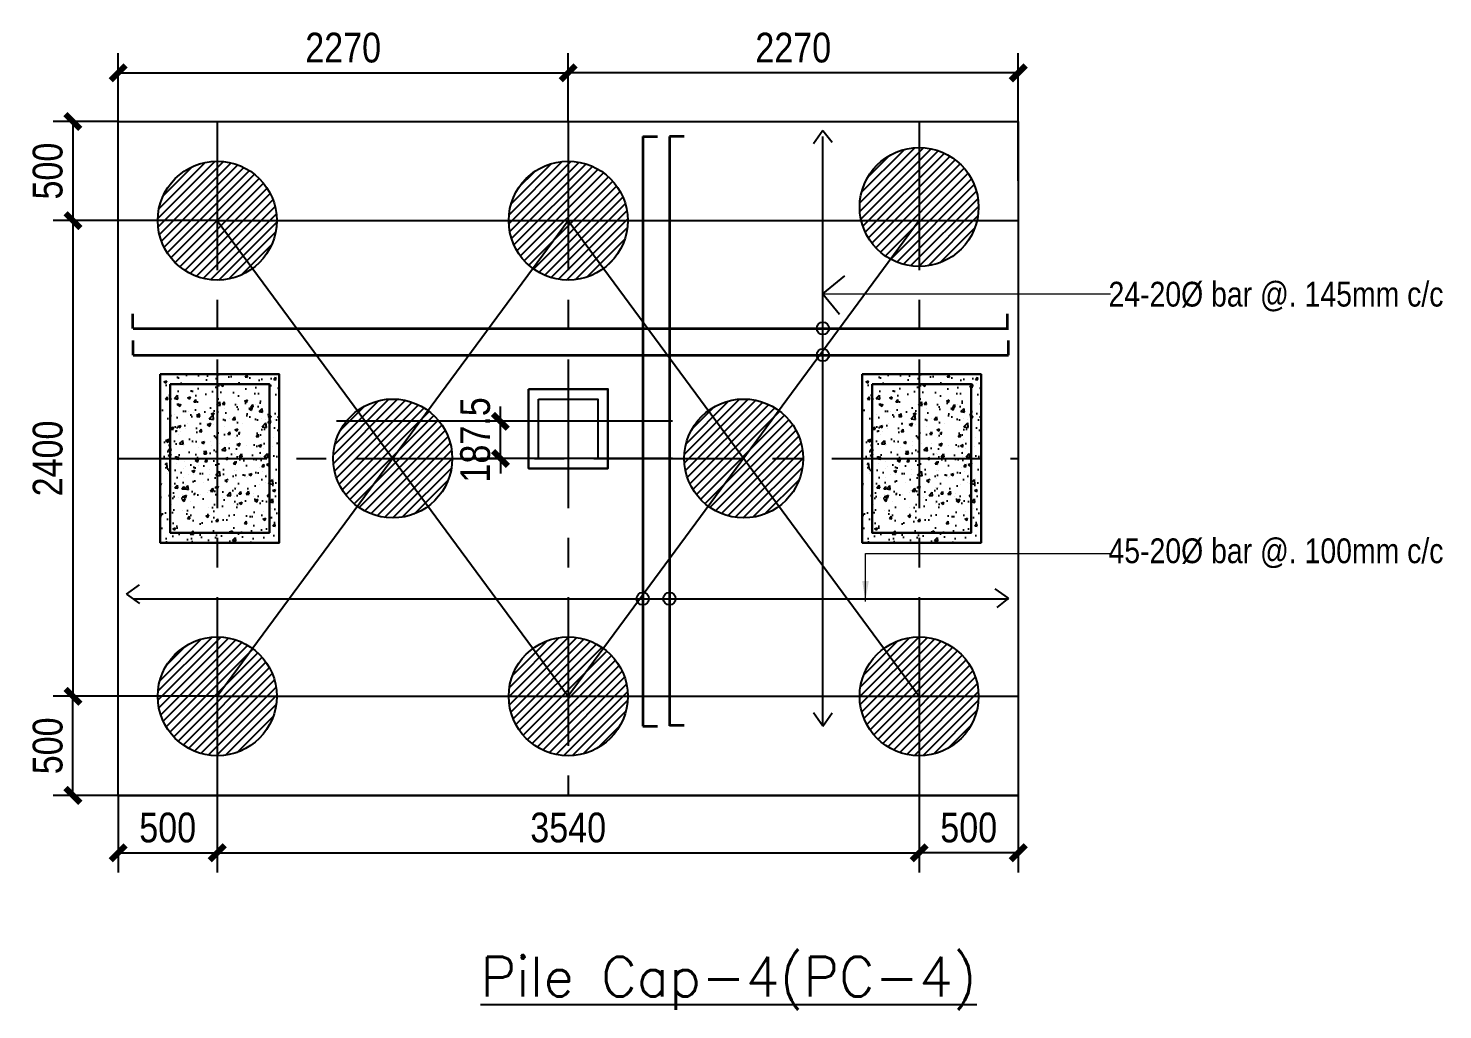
# Model space of a CAD drawing. Header units: millimetres. Extents: x 6239764 to 13047540, y 367704 to 979893.
# Drawn here: x 6241025 to 6248158, y 469798 to 474750 of the extents above; entities that cross this region are included whole.
import ezdxf

# ---------------------------------------------------------------- set-up
doc = ezdxf.new("R2010")
doc.units = ezdxf.units.MM
doc.header["$LTSCALE"] = 300
doc.linetypes.add('CENTER2', pattern=[28.575, 19.05, -3.175, 3.175, -3.175])
doc.linetypes.add('CENTERX2', pattern=[4, 2.5, -0.5, 0.5, -0.5])
for name, color, linetype in [('COLUMN', 9, 'Continuous'), ('DIM', 4, 'Continuous'), ('drain', 160, 'Continuous')]:
    doc.layers.add(name, color=color, linetype=linetype)
doc.layers.add('LINE-3', color=7, linetype='Continuous', lineweight=15)
doc.layers.add('ROD', color=10, linetype='Continuous', lineweight=35)
doc.styles.add('AFTXT', font='')
doc.styles.add('NARROW', font='ARIALN.TTF')
doc.styles.get("Standard").update_dxf_attribs({"font": 'txt8.shx', "width": 0.7, "bigfont": 'hztxt_ii.shx'})
doc.styles.get('AFTXT').set_extended_font_data('Romans.shx')
doc.dimstyles.new('IED-2', dxfattribs={"dimscale": 50, "dimtxt": 3, "dimasz": 0.5, "dimexe": 2, "dimexo": 0, "dimgap": 2.5, "dimtad": 1, "dimdec": 0, "dimzin": 0, "dimdsep": 46, "dimtxsty": 'AFTXT', "dimblk": '_DOT7', "dimcen": 0.09, "dimclre": 7, "dimclrt": 3, "dimadec": 0, "dimazin": 0, "dimtfac": 1, "dimtdec": 0, "dimtix": 1, "dimtmove": 0, "dimatfit": 3, "dimldrblk": '_DOT7', "dimfxl": 1, "dimtolj": 1, "dimtzin": 0, "dimarcsym": 0})
pattern_1 = [(45, (6091940.942, 781683.322), (-22.097087, 22.097087), [])]

# ---------------------------------------------------------------- blocks, each defined once
blk = doc.blocks.new('_ArchTick')
at = {"color": 0, "linetype": 'ByBlock', "const_width": 0.4}
blk.add_lwpolyline([(-0.5, -0.5), (0.5, 0.5)], dxfattribs=at)
blk = doc.blocks.new('*D699')
at = {"color": 7, "lineweight": -2, "transparency": 16777216}
for p, q in [((6241977.9, 471379), (6241977.9, 470489.5)), ((6245517.9, 471379), (6245517.9, 470489.5))]:
    blk.add_line(p, q, dxfattribs=at)
at = {"color": 0, "lineweight": -2, "transparency": 16777216}
blk.add_line((6241977.9, 470589.5), (6245517.9, 470589.5), dxfattribs=at)
at = {"layer": 'Defpoints', "color": 0, "transparency": 16777216}
for p in [(6241977.9, 471379), (6245517.9, 471379), (6245517.9, 470589.5)]:
    blk.add_point(p, dxfattribs=at)
at = {"color": 0, "lineweight": -2, "transparency": 16777216, "xscale": 75, "yscale": 75, "zscale": 75, "rotation": 180}
blk.add_blockref('_ArchTick', (6241977.9, 470589.5), dxfattribs=at)
at = {"color": 0, "lineweight": -2, "transparency": 16777216, "xscale": 75, "yscale": 75, "zscale": 75}
blk.add_blockref('_ArchTick', (6245517.9, 470589.5), dxfattribs=at)
at = {"color": 3, "transparency": 16777216, "insert": (6243747.9, 470716.1), "char_height": 150, "attachment_point": 5, "style": 'NARROW'}
blk.add_mtext('\\A1;3540', dxfattribs=at)
blk = doc.blocks.new('_DOT7')
at = {"color": 7, "linetype": 'Continuous'}
blk.add_line((-0.5, 0), (-1, 0), dxfattribs=at)
at = {"color": 7, "linetype": 'Continuous', "const_width": 0.5}
blk.add_lwpolyline([(-0.25, 0, 1), (0.25, 0, 1), (-0.25, 0, 1)], format="xyb", dxfattribs=at)
blk = doc.blocks.new('*D700')
at = {"color": 7, "lineweight": -2, "transparency": 16777216}
for p, q in [((6241477.9, 474279), (6241477.9, 474624.5)), ((6243747.9, 474279), (6243747.9, 474624.5))]:
    blk.add_line(p, q, dxfattribs=at)
at = {"color": 0, "lineweight": -2, "transparency": 16777216}
blk.add_line((6241477.9, 474524.5), (6243747.9, 474524.5), dxfattribs=at)
at = {"layer": 'Defpoints', "color": 0, "transparency": 16777216}
for p in [(6243747.9, 474524.5), (6241477.9, 474279), (6243747.9, 474279)]:
    blk.add_point(p, dxfattribs=at)
at = {"color": 0, "lineweight": -2, "transparency": 16777216, "xscale": 75, "yscale": 75, "zscale": 75, "rotation": 180}
blk.add_blockref('_ArchTick', (6241477.9, 474524.5), dxfattribs=at)
at = {"color": 0, "lineweight": -2, "transparency": 16777216, "xscale": 75, "yscale": 75, "zscale": 75}
blk.add_blockref('_ArchTick', (6243747.9, 474524.5), dxfattribs=at)
at = {"color": 3, "transparency": 16777216, "insert": (6242612.9, 474651.1), "char_height": 150, "attachment_point": 5, "style": 'NARROW'}
blk.add_mtext('\\A1;2270', dxfattribs=at)
blk = doc.blocks.new('*D701')
at = {"color": 7, "lineweight": -2, "transparency": 16777216}
for p, q in [((6243747.9, 474279), (6243747.9, 474624.5)), ((6246017.9, 473979), (6246017.9, 474624.5))]:
    blk.add_line(p, q, dxfattribs=at)
at = {"color": 0, "lineweight": -2, "transparency": 16777216}
blk.add_line((6246017.9, 474524.5), (6243747.9, 474524.5), dxfattribs=at)
at = {"layer": 'Defpoints', "color": 0, "transparency": 16777216}
for p in [(6243747.9, 474524.5), (6243747.9, 474279), (6246017.9, 473979)]:
    blk.add_point(p, dxfattribs=at)
at = {"color": 0, "lineweight": -2, "transparency": 16777216, "xscale": 75, "yscale": 75, "zscale": 75, "rotation": 180}
blk.add_blockref('_ArchTick', (6243747.9, 474524.5), dxfattribs=at)
at = {"color": 0, "lineweight": -2, "transparency": 16777216, "xscale": 75, "yscale": 75, "zscale": 75}
blk.add_blockref('_ArchTick', (6246017.9, 474524.5), dxfattribs=at)
at = {"color": 3, "transparency": 16777216, "insert": (6244882.9, 474651.1), "char_height": 150, "attachment_point": 5, "style": 'NARROW'}
blk.add_mtext('\\A1;2270', dxfattribs=at)
blk = doc.blocks.new('*D702')
at = {"color": 7, "lineweight": -2, "transparency": 16777216}
for p, q in [((6241977.9, 473779), (6241149.8, 473779)), ((6241977.9, 471379), (6241149.8, 471379))]:
    blk.add_line(p, q, dxfattribs=at)
at = {"color": 0, "lineweight": -2, "transparency": 16777216}
blk.add_line((6241249.8, 473779), (6241249.8, 471379), dxfattribs=at)
at = {"layer": 'Defpoints', "color": 0, "transparency": 16777216}
for p in [(6241977.9, 473779), (6241249.8, 471379), (6241977.9, 471379)]:
    blk.add_point(p, dxfattribs=at)
at = {"color": 0, "lineweight": -2, "transparency": 16777216, "xscale": 75, "yscale": 75, "zscale": 75}
for p, rotation in [((6241249.8, 473779), 90), ((6241249.8, 471379), 270)]:
    blk.add_blockref('_ArchTick', p, dxfattribs=dict(at, rotation=rotation))
at = {"color": 3, "transparency": 16777216, "insert": (6241123.2, 472579), "char_height": 150, "attachment_point": 5, "rotation": 90, "style": 'NARROW'}
blk.add_mtext('\\A1;2400', dxfattribs=at)
blk = doc.blocks.new('*D705')
at = {"color": 0, "lineweight": -2, "transparency": 16777216}
for p, q in [((6243405.9, 472766.5), (6243405.9, 472841.5)), ((6243405.9, 472579), (6243405.9, 472766.5)), ((6243405.9, 472579), (6243405.9, 472504))]:
    blk.add_line(p, q, dxfattribs=at)
at = {"color": 7, "lineweight": -2, "transparency": 16777216}
for p, q in [((6244248.7, 472766.5), (6243305.9, 472766.5)), ((6244273.7, 472579), (6243305.9, 472579))]:
    blk.add_line(p, q, dxfattribs=at)
at = {"layer": 'Defpoints', "color": 0, "transparency": 16777216}
for p in [(6243405.9, 472766.5), (6244248.7, 472766.5, 0), (6244273.7, 472579, 0)]:
    blk.add_point(p, dxfattribs=at)
at = {"color": 0, "lineweight": -2, "transparency": 16777216, "xscale": 75, "yscale": 75, "zscale": 75}
for p, rotation in [((6243405.9, 472766.5), 270), ((6243405.9, 472579), 90)]:
    blk.add_blockref('_ArchTick', p, dxfattribs=dict(at, rotation=rotation))
at = {"color": 3, "transparency": 16777216, "insert": (6243279.3, 472672.7), "char_height": 150, "attachment_point": 5, "rotation": 90, "style": 'NARROW'}
blk.add_mtext('\\A1;187.5', dxfattribs=at)
blk = doc.blocks.new('*D706')
at = {"color": 7, "lineweight": -2, "transparency": 16777216}
for p, q in [((6241477.9, 474279), (6241149.8, 474279)), ((6241477.9, 473779), (6241149.8, 473779))]:
    blk.add_line(p, q, dxfattribs=at)
at = {"color": 0, "lineweight": -2, "transparency": 16777216}
blk.add_line((6241249.8, 474279), (6241249.8, 473779), dxfattribs=at)
at = {"layer": 'Defpoints', "color": 0, "transparency": 16777216}
for p in [(6241477.9, 474279, 0), (6241249.8, 473779), (6241477.9, 473779, 0)]:
    blk.add_point(p, dxfattribs=at)
at = {"color": 0, "lineweight": -2, "transparency": 16777216, "xscale": 75, "yscale": 75, "zscale": 75}
for p, rotation in [((6241249.8, 474279), 90), ((6241249.8, 473779), 270)]:
    blk.add_blockref('_ArchTick', p, dxfattribs=dict(at, rotation=rotation))
at = {"color": 3, "transparency": 16777216, "insert": (6241123.2, 474029), "char_height": 150, "attachment_point": 5, "rotation": 90, "style": 'NARROW'}
blk.add_mtext('\\A1;500', dxfattribs=at)
blk = doc.blocks.new('*D707')
at = {"color": 7, "lineweight": -2, "transparency": 16777216}
for p, q in [((6241477.9, 471379), (6241149.8, 471379)), ((6241477.9, 470879), (6241149.8, 470879))]:
    blk.add_line(p, q, dxfattribs=at)
at = {"color": 0, "lineweight": -2, "transparency": 16777216}
blk.add_line((6241249.8, 470879), (6241249.8, 471379), dxfattribs=at)
at = {"layer": 'Defpoints', "color": 0, "transparency": 16777216}
for p in [(6241249.8, 471379), (6241477.9, 471379, 0), (6241477.9, 470879, 0)]:
    blk.add_point(p, dxfattribs=at)
at = {"color": 0, "lineweight": -2, "transparency": 16777216, "xscale": 75, "yscale": 75, "zscale": 75}
for p, rotation in [((6241249.8, 471379), 90), ((6241249.8, 470879), 270)]:
    blk.add_blockref('_ArchTick', p, dxfattribs=dict(at, rotation=rotation))
at = {"color": 3, "transparency": 16777216, "insert": (6241123.2, 471129), "char_height": 150, "attachment_point": 5, "rotation": 90, "style": 'NARROW'}
blk.add_mtext('\\A1;500', dxfattribs=at)
blk = doc.blocks.new('*D708')
at = {"color": 7, "lineweight": -2, "transparency": 16777216}
for p, q in [((6246017.9, 471179), (6246017.9, 470489.5)), ((6245517.9, 470879), (6245517.9, 470489.5))]:
    blk.add_line(p, q, dxfattribs=at)
at = {"color": 0, "lineweight": -2, "transparency": 16777216}
blk.add_line((6246017.9, 470589.5), (6245517.9, 470589.5), dxfattribs=at)
at = {"layer": 'Defpoints', "color": 0, "transparency": 16777216}
for p in [(6246017.9, 471179, 0), (6245517.9, 470879, 0), (6245517.9, 470589.5)]:
    blk.add_point(p, dxfattribs=at)
at = {"color": 0, "lineweight": -2, "transparency": 16777216, "xscale": 75, "yscale": 75, "zscale": 75, "rotation": 180}
blk.add_blockref('_ArchTick', (6245517.9, 470589.5), dxfattribs=at)
at = {"color": 0, "lineweight": -2, "transparency": 16777216, "xscale": 75, "yscale": 75, "zscale": 75}
blk.add_blockref('_ArchTick', (6246017.9, 470589.5), dxfattribs=at)
at = {"color": 3, "transparency": 16777216, "insert": (6245767.9, 470716.1), "char_height": 150, "attachment_point": 5, "style": 'NARROW'}
blk.add_mtext('\\A1;500', dxfattribs=at)
blk = doc.blocks.new('*D709')
at = {"color": 7, "lineweight": -2, "transparency": 16777216}
for p, q in [((6241477.9, 470879), (6241477.9, 470489.5)), ((6241977.9, 470879), (6241977.9, 470489.5))]:
    blk.add_line(p, q, dxfattribs=at)
at = {"color": 0, "lineweight": -2, "transparency": 16777216}
blk.add_line((6241477.9, 470589.5), (6241977.9, 470589.5), dxfattribs=at)
at = {"layer": 'Defpoints', "color": 0, "transparency": 16777216}
for p in [(6241477.9, 470879, 0), (6241977.9, 470879, 0), (6241977.9, 470589.5)]:
    blk.add_point(p, dxfattribs=at)
at = {"color": 0, "lineweight": -2, "transparency": 16777216, "xscale": 75, "yscale": 75, "zscale": 75, "rotation": 180}
blk.add_blockref('_ArchTick', (6241477.9, 470589.5), dxfattribs=at)
at = {"color": 0, "lineweight": -2, "transparency": 16777216, "xscale": 75, "yscale": 75, "zscale": 75}
blk.add_blockref('_ArchTick', (6241977.9, 470589.5), dxfattribs=at)
at = {"color": 3, "transparency": 16777216, "insert": (6241727.9, 470716.1), "char_height": 150, "attachment_point": 5, "style": 'NARROW'}
blk.add_mtext('\\A1;500', dxfattribs=at)

msp = doc.modelspace()

# ---------------------------------------------------------------- hatches: boundary and pattern name
at = {"lineweight": 25}
h = msp.add_hatch(dxfattribs=at)
h.set_pattern_fill('ANSI31', color=9, scale=250)
h.set_pattern_definition([(45, (6087407.63, 783146.664), (-22.097087, 22.097087), [])])
edge = h.paths.add_edge_path()
edge.add_arc((6245517.9, 473847.6), 300, 0, 360)
h = msp.add_hatch(dxfattribs=at)
h.set_pattern_fill('ANSI31', color=9, scale=250)
h.set_pattern_definition(pattern_1)
edge = h.paths.add_edge_path()
edge.add_arc((6241977.9, 473779), 300, 0, 360)
edge = h.paths.add_edge_path()
edge.add_arc((6241977.9, 471379), 300, 0, 360)
h = msp.add_hatch(dxfattribs=at)
h.set_pattern_fill('ANSI31', color=9, scale=250)
h.set_pattern_definition([(45, (6087407.63, 782778.066), (-22.097087, 22.097087), [])])
edge = h.paths.add_edge_path()
edge.add_arc((6243747.9, 473779), 300, 0, 360)
edge = h.paths.add_edge_path()
edge.add_arc((6243747.9, 471379), 300, 0, 360)
edge = h.paths.add_edge_path()
edge.add_arc((6245517.9, 471379), 300, 0, 360)
h = msp.add_hatch(dxfattribs=at)
h.set_pattern_fill('AR-CONC', color=9, scale=20)
h.set_pattern_definition([(50, (6084767.63, 782778.07), (143.452037, -12.550427), [15, -165]), (355, (6084767.63, 782778.07), (-27.750267, 150.438427), [12, -132]), (100.451444, (6084779.58, 782777.02), (115.70177, 137.888), [12.74804, -140.22842]), (46.1842, (6084767.63, 782818.07), (213.44827, -33.10386), [22.5, -247.5]), (96.635635, (6084785.42, 782815.3), (186.93239, 194.82372), [19.12207, -210.34275]), (351.184164, (6084767.63, 782818.07), (186.93239, 194.82372), [18, -198]), (21, (6084787.63, 782808.07), (119.38141, -80.52378), [15, -165]), (326, (6084787.63, 782808.07), (48.663066, 145.03001), [12, -132]), (71.451445, (6084797.58, 782801.36), (168.044475, 64.50623), [12.74804, -140.22842]), (37.5, (6084767.63, 782778.066), (2.431971, 66.578771), [0, -130.4, 0, -134, 0, -132.5]), (7.5, (6084767.63, 782778.066), (52.613907, 78.882342), [0, -76.4, 0, -127.4, 0, -50.5]), (327.5, (6084723.03, 782778.066), (106.764487, -4.510974), [0, -50, 0, -156, 0, -207]), (317.5, (6084703.03, 782778.07), (116.637234, 20.020996), [0, -65, 0, -103.6, 0, -147])])
h.paths.add_polyline_path([(6241690.6, 473004), (6242290.6, 473004), (6242290.6, 472154), (6241690.6, 472154)])
h = msp.add_hatch(dxfattribs=at)
h.set_pattern_fill('AR-CONC', color=9, scale=20)
h.set_pattern_definition([(50, (6088307.63, 782778.07), (143.452037, -12.550427), [15, -165]), (355, (6088307.63, 782778.07), (-27.750267, 150.438427), [12, -132]), (100.451444, (6088319.58, 782777.02), (115.70177, 137.888), [12.74804, -140.22842]), (46.1842, (6088307.63, 782818.07), (213.44827, -33.10386), [22.5, -247.5]), (96.635635, (6088325.42, 782815.3), (186.93239, 194.82372), [19.12207, -210.34275]), (351.184164, (6088307.63, 782818.07), (186.93239, 194.82372), [18, -198]), (21, (6088327.63, 782808.07), (119.38141, -80.52378), [15, -165]), (326, (6088327.63, 782808.07), (48.663066, 145.03001), [12, -132]), (71.451445, (6088337.58, 782801.36), (168.044475, 64.50623), [12.74804, -140.22842]), (37.5, (6088307.63, 782778.066), (2.431971, 66.578771), [0, -130.4, 0, -134, 0, -132.5]), (7.5, (6088307.63, 782778.066), (52.613907, 78.882342), [0, -76.4, 0, -127.4, 0, -50.5]), (327.5, (6088263.03, 782778.066), (106.764487, -4.510974), [0, -50, 0, -156, 0, -207]), (317.5, (6088243.03, 782778.07), (116.637234, 20.020996), [0, -65, 0, -103.6, 0, -147])])
h.paths.add_polyline_path([(6245230.6, 473004), (6245830.6, 473004), (6245830.6, 472154), (6245230.6, 472154)])
h = msp.add_hatch(dxfattribs=at)
h.set_pattern_fill('ANSI31', color=9, scale=250)
h.set_pattern_definition(pattern_1)
edge = h.paths.add_edge_path()
edge.add_arc((6242862.9, 472579), 300, 0, 360)
edge = h.paths.add_edge_path()
edge.add_arc((6244632.9, 472579), 300, 0, 360)

# ---------------------------------------------------------------- linework, layer by layer
at = {"color": 9, "linetype": 'CENTER2', "lineweight": 25}
for p, q in [((6241477.9, 474279, 0), (6246017.9, 474279, 0)), ((6241977.9, 473779, 0), (6246017.9, 473779, 0)), ((6244273.7, 472766.5, 0), (6242579.4, 472766.5, 0)), ((6241977.9, 471379, 0), (6246017.9, 471379, 0)), ((6241477.9, 470879, 0), (6246017.9, 470879, 0))]:
    msp.add_line(p, q, dxfattribs=at)
at = {"color": 9, "linetype": 'CENTERX2', "lineweight": 25}
for p, q in [((6241977.9, 474279, 0), (6241977.9, 470879, 0)), ((6243747.9, 474279, 0), (6243747.9, 470879, 0)), ((6245517.9, 474279, 0), (6245517.9, 470879, 0)), ((6241477.9, 472579, 0), (6246017.9, 472579, 0))]:
    msp.add_line(p, q, dxfattribs=at)
at = {"lineweight": 25}
for p, q in [((6241977.9, 473779, 0), (6243747.9, 471379, 0)), ((6241977.9, 471379, 0), (6243747.9, 473779, 0)), ((6243747.9, 473779, 0), (6245517.9, 471379, 0)), ((6245517.9, 473779, 0), (6243747.9, 471379, 0)), ((6245032.2, 473410.4, 0), (6245143.7, 473501, 0)), ((6245032.2, 473410.4, 0), (6245115.8, 473307.7, 0))]:
    msp.add_line(p, q, dxfattribs=at)
at = {"lineweight": 25, "elevation": 0}
msp.add_lwpolyline([(6241477.9, 474279), (6246017.9, 474279), (6246017.9, 470879), (6241477.9, 470879)], close=True, dxfattribs=at)
at = {"lineweight": 25}
msp.add_lwpolyline([(6243597.9, 472879), (6243897.9, 472879), (6243897.9, 472579), (6243597.9, 472579)], close=True, dxfattribs=at)
for centre in [(6245517.9, 473847.6, 0), (6241977.9, 473779, 0), (6243747.9, 473779, 0), (6242862.9, 472579, 0), (6244632.9, 472579, 0), (6241977.9, 471379, 0), (6243747.9, 471379, 0), (6245517.9, 471379, 0)]:
    msp.add_circle(centre, 300, dxfattribs=at)
at = {"layer": 'COLUMN', "lineweight": 30, "elevation": 0}
for points in [[(6241690.6, 473004), (6242290.6, 473004), (6242290.6, 472154), (6241690.6, 472154)], [(6245230.6, 473004), (6245830.6, 473004), (6245830.6, 472154), (6245230.6, 472154)], [(6241740.6, 472954), (6242240.6, 472954), (6242240.6, 472204), (6241740.6, 472204)], [(6245280.6, 472954), (6245780.6, 472954), (6245780.6, 472204), (6245280.6, 472204)]]:
    msp.add_lwpolyline(points, close=True, dxfattribs=at)
at = {"layer": 'COLUMN', "lineweight": 30}
msp.add_lwpolyline([(6243547.9, 472929), (6243947.9, 472929), (6243947.9, 472529), (6243547.9, 472529)], close=True, dxfattribs=at)
at = {"layer": 'DIM'}
for p, q in [((6245032.2, 474233.3, 0), (6244985, 474166.4, 0)), ((6245032.2, 474233.3, 0), (6245079.3, 474174.6, 0)), ((6245032.2, 471229, 0), (6245032.2, 474204, 0)), ((6241519.4, 471894.2, 0), (6241586.3, 471941.4, 0)), ((6245967.8, 471874.9, 0), (6245900.9, 471922.1, 0)), ((6241519.4, 471894.2, 0), (6241586.3, 471847.2, 0)), ((6241552.9, 471870.7, 0), (6245967.9, 471871.6, 0)), ((6245967.8, 471874.9, 0), (6245909.1, 471827.8, 0)), ((6245032.2, 471229, 0), (6244985, 471295.9, 0)), ((6245032.2, 471229, 0), (6245079.3, 471295.9, 0))]:
    msp.add_line(p, q, dxfattribs=at)
for centre in [(6245032.2, 473235.6, 0), (6245032.2, 473100.9, 0), (6244123.7, 471871.6, 0), (6244258.4, 471871.6, 0)]:
    msp.add_circle(centre, 31.2, dxfattribs=at)
at = {"layer": 'drain', "color": 9, "lineweight": 25}
for p, q in [((6245773.3, 472941.1, 0), (6245785.3, 472955.4, 0)), ((6245773.3, 472941.1, 0), (6245788.2, 472939.8, 0)), ((6245788.2, 472939.8, 0), (6245785.3, 472955.4, 0)), ((6245805.1, 472957, 0), (6245805.1, 472957, 0)), ((6241778.1, 472850.7, 0), (6241786.5, 472854, 0)), ((6241778.1, 472850.7, 0), (6241790.5, 472842.3, 0)), ((6241790.5, 472842.3, 0), (6241794.4, 472854, 0)), ((6241949.4, 472832.4, 0), (6241949.4, 472832.4, 0)), ((6241979.9, 472838.5, 0), (6241979.9, 472838.5, 0)), ((6242015.7, 472832.8, 0), (6242015.7, 472832.8, 0)), ((6242077.8, 472850, 0), (6242077.8, 472850, 0)), ((6242078.3, 472841.1, 0), (6242078.3, 472841.1, 0)), ((6242137.3, 472830.7, 0), (6242154.9, 472837.4, 0)), ((6242137.3, 472830.7, 0), (6242149.8, 472822.3, 0)), ((6242149.8, 472822.3, 0), (6242154.8, 472837.4, 0)), ((6242173, 472853.5, 0), (6242173, 472853.5, 0)), ((6245318.1, 472850.7, 0), (6245326.5, 472854, 0)), ((6245318.1, 472850.7, 0), (6245330.5, 472842.3, 0)), ((6245330.5, 472842.3, 0), (6245334.4, 472854, 0)), ((6245489.4, 472832.4, 0), (6245489.4, 472832.4, 0)), ((6245519.9, 472838.5, 0), (6245519.9, 472838.5, 0)), ((6245555.7, 472832.8, 0), (6245555.7, 472832.8, 0)), ((6245617.8, 472850, 0), (6245617.8, 472850, 0)), ((6245618.3, 472841.1, 0), (6245618.3, 472841.1, 0)), ((6245677.3, 472830.7, 0), (6245694.9, 472837.4, 0)), ((6245677.3, 472830.7, 0), (6245689.8, 472822.3, 0)), ((6245689.8, 472822.3, 0), (6245694.8, 472837.4, 0)), ((6245713, 472853.5, 0), (6245713, 472853.5, 0)), ((6241763.1, 472799.6, 0), (6241763.1, 472799.6, 0)), ((6241772.7, 472790.7, 0), (6241772.7, 472790.7, 0)), ((6241819.6, 472813.7, 0), (6241819.6, 472813.7, 0)), ((6241825.4, 472757.1, 0), (6241825.4, 472757.1, 0)), ((6241834.1, 472813.5, 0), (6241834.1, 472813.5, 0)), ((6241857.8, 472812, 0), (6241857.8, 472812, 0)), ((6241874.6, 472791.2, 0), (6241886.7, 472805.5, 0)), ((6241874.6, 472791.2, 0), (6241889.6, 472789.9, 0)), ((6241889.6, 472789.9, 0), (6241886.7, 472805.5, 0)), ((6241927.3, 472750.1, 0), (6241944.8, 472756.8, 0)), ((6241936.9, 472779.5, 0), (6241959.1, 472776, 0)), ((6241937, 472779.6, 0), (6241956.5, 472799.9, 0)), ((6241939.7, 472741.7, 0), (6241944.8, 472756.8, 0)), ((6241959.1, 472776, 0), (6241956.4, 472799.8, 0)), ((6242039.6, 472779.4, 0), (6242039.6, 472779.4, 0)), ((6242053.9, 472775.5, 0), (6242066, 472789.9, 0)), ((6242053.9, 472775.5, 0), (6242068.9, 472774.2, 0)), ((6242068.9, 472774.2, 0), (6242066, 472789.9, 0)), ((6242074.8, 472766.8, 0), (6242074.8, 472766.8, 0)), ((6242107.2, 472754.9, 0), (6242107.2, 472754.9, 0)), ((6242173.1, 472773.8, 0), (6242173.1, 472773.8, 0)), ((6242201, 472782.8, 0), (6242201, 472782.8, 0)), ((6242203.8, 472738.2, 0), (6242223.3, 472758.5, 0)), ((6242221.2, 472776.1, 0), (6242221.2, 472776.1, 0)), ((6242225.9, 472734.6, 0), (6242223.2, 472758.4, 0)), ((6242233.3, 472759.8, 0), (6242245.3, 472774.2, 0)), ((6242233.3, 472759.8, 0), (6242248.2, 472758.5, 0)), ((6242248.2, 472758.5, 0), (6242245.3, 472774.2, 0)), ((6242265.1, 472775.7, 0), (6242265.1, 472775.7, 0)), ((6245303.1, 472799.6, 0), (6245303.1, 472799.6, 0)), ((6245312.7, 472790.7, 0), (6245312.7, 472790.7, 0)), ((6245359.6, 472813.7, 0), (6245359.6, 472813.7, 0)), ((6245365.4, 472757.1, 0), (6245365.4, 472757.1, 0)), ((6245374.1, 472813.5, 0), (6245374.1, 472813.5, 0)), ((6245397.8, 472812, 0), (6245397.8, 472812, 0)), ((6245414.6, 472791.2, 0), (6245426.7, 472805.5, 0)), ((6245414.6, 472791.2, 0), (6245429.6, 472789.9, 0)), ((6245429.6, 472789.9, 0), (6245426.7, 472805.5, 0)), ((6245467.3, 472750.1, 0), (6245484.8, 472756.8, 0)), ((6245476.9, 472779.5, 0), (6245499.1, 472776, 0)), ((6245477, 472779.6, 0), (6245496.5, 472799.9, 0)), ((6245479.7, 472741.7, 0), (6245484.8, 472756.8, 0)), ((6245499.1, 472776, 0), (6245496.4, 472799.8, 0)), ((6245579.6, 472779.4, 0), (6245579.6, 472779.4, 0)), ((6245593.9, 472775.5, 0), (6245606, 472789.9, 0)), ((6245593.9, 472775.5, 0), (6245608.9, 472774.2, 0)), ((6245608.9, 472774.2, 0), (6245606, 472789.9, 0)), ((6245614.8, 472766.8, 0), (6245614.8, 472766.8, 0)), ((6245647.2, 472754.9, 0), (6245647.2, 472754.9, 0)), ((6245713.1, 472773.8, 0), (6245713.1, 472773.8, 0)), ((6245741, 472782.8, 0), (6245741, 472782.8, 0)), ((6245743.8, 472738.2, 0), (6245763.3, 472758.5, 0)), ((6245761.2, 472776.1, 0), (6245761.2, 472776.1, 0)), ((6245765.9, 472734.6, 0), (6245763.2, 472758.4, 0)), ((6241783.8, 472701, 0), (6241783.8, 472701, 0)), ((6241792.1, 472713.4, 0), (6241792.1, 472713.4, 0)), ((6241816.6, 472730.5, 0), (6241816.6, 472730.5, 0)), ((6241927.3, 472750.1, 0), (6241939.7, 472741.7, 0)), ((6241946.4, 472749.2, 0), (6241946.4, 472749.2, 0)), ((6241958.9, 472751.5, 0), (6241958.9, 472751.5, 0)), ((6242012.5, 472742.5, 0), (6242012.5, 472742.5, 0)), ((6242071.7, 472683.6, 0), (6242071.7, 472683.6, 0)), ((6242198, 472699.6, 0), (6242198, 472699.6, 0)), ((6242203.7, 472738.1, 0), (6242225.9, 472734.6, 0)), ((6242225.8, 472740.2, 0), (6242225.8, 472740.2, 0)), ((6242261.9, 472685.4, 0), (6242261.9, 472685.4, 0)), ((6245323.8, 472701, 0), (6245323.8, 472701, 0)), ((6245332.1, 472713.4, 0), (6245332.1, 472713.4, 0)), ((6245356.6, 472730.5, 0), (6245356.6, 472730.5, 0)), ((6245467.3, 472750.1, 0), (6245479.7, 472741.7, 0)), ((6245486.4, 472749.2, 0), (6245486.4, 472749.2, 0)), ((6245498.9, 472751.5, 0), (6245498.9, 472751.5, 0)), ((6245552.5, 472742.5, 0), (6245552.5, 472742.5, 0)), ((6245611.7, 472683.6, 0), (6245611.7, 472683.6, 0)), ((6245738, 472699.6, 0), (6245738, 472699.6, 0)), ((6245743.7, 472738.1, 0), (6245765.9, 472734.6, 0)), ((6245765.8, 472740.2, 0), (6245765.8, 472740.2, 0)), ((6245801.9, 472685.4, 0), (6245801.9, 472685.4, 0)), ((6241717.2, 472669.4, 0), (6241734.7, 472676.2, 0)), ((6241717.2, 472669.4, 0), (6241729.7, 472661.1, 0)), ((6241723, 472663.6, 0), (6241723, 472663.6, 0)), ((6241726.3, 472614.8, 0), (6241726.3, 472614.8, 0)), ((6241729.7, 472661.1, 0), (6241734.7, 472676.2, 0)), ((6241730, 472618.8, 0), (6241742.1, 472633.2, 0)), ((6241730, 472618.8, 0), (6241744.9, 472617.5, 0)), ((6241744.9, 472617.5, 0), (6241742.1, 472633.2, 0)), ((6241813.5, 472647.2, 0), (6241813.5, 472647.2, 0)), ((6241856.5, 472658, 0), (6241856.5, 472658, 0)), ((6241884.2, 472635.6, 0), (6241884.2, 472635.6, 0)), ((6241909.3, 472603.1, 0), (6241921.4, 472617.5, 0)), ((6241924.3, 472601.8, 0), (6241921.4, 472617.5, 0)), ((6241943.4, 472666, 0), (6241943.4, 472666, 0)), ((6241946.8, 472643.9, 0), (6241946.8, 472643.9, 0)), ((6241989.9, 472652.4, 0), (6241989.9, 472652.4, 0)), ((6242041.4, 472656.3, 0), (6242041.4, 472656.3, 0)), ((6242076.5, 472649.4, 0), (6242094, 472656.1, 0)), ((6242076.5, 472649.4, 0), (6242089, 472641, 0)), ((6242089, 472641, 0), (6242094, 472656.1, 0)), ((6242123.4, 472646.7, 0), (6242123.4, 472646.7, 0)), ((6242195, 472616.4, 0), (6242195, 472616.4, 0)), ((6242199.3, 472677.1, 0), (6242199.3, 472677.1, 0)), ((6242210.9, 472626.9, 0), (6242210.9, 472626.9, 0)), ((6242256.8, 472641.1, 0), (6242256.8, 472641.1, 0)), ((6245257.2, 472669.4, 0), (6245274.7, 472676.2, 0)), ((6245257.2, 472669.4, 0), (6245269.7, 472661.1, 0)), ((6245263, 472663.6, 0), (6245263, 472663.6, 0)), ((6245266.3, 472614.8, 0), (6245266.3, 472614.8, 0)), ((6245269.7, 472661.1, 0), (6245274.7, 472676.2, 0)), ((6245270, 472618.8, 0), (6245282.1, 472633.2, 0)), ((6245270, 472618.8, 0), (6245284.9, 472617.5, 0)), ((6245284.9, 472617.5, 0), (6245282.1, 472633.2, 0)), ((6245353.5, 472647.2, 0), (6245353.5, 472647.2, 0)), ((6245396.5, 472658, 0), (6245396.5, 472658, 0)), ((6245424.2, 472635.6, 0), (6245424.2, 472635.6, 0)), ((6245449.3, 472603.1, 0), (6245461.4, 472617.5, 0)), ((6245464.3, 472601.8, 0), (6245461.4, 472617.5, 0)), ((6245483.4, 472666, 0), (6245483.4, 472666, 0)), ((6245486.8, 472643.9, 0), (6245486.8, 472643.9, 0)), ((6245529.9, 472652.4, 0), (6245529.9, 472652.4, 0)), ((6245581.4, 472656.3, 0), (6245581.4, 472656.3, 0)), ((6245616.5, 472649.4, 0), (6245634, 472656.1, 0)), ((6245616.5, 472649.4, 0), (6245629, 472641, 0)), ((6245629, 472641, 0), (6245634, 472656.1, 0)), ((6245663.4, 472646.7, 0), (6245663.4, 472646.7, 0)), ((6245735, 472616.4, 0), (6245735, 472616.4, 0)), ((6245739.3, 472677.1, 0), (6245739.3, 472677.1, 0)), ((6245750.9, 472626.9, 0), (6245750.9, 472626.9, 0)), ((6245796.8, 472641.1, 0), (6245796.8, 472641.1, 0)), ((6241715.6, 472548.8, 0), (6241722.8, 472556.4, 0)), ((6241725.5, 472532.5, 0), (6241722.7, 472556.2, 0)), ((6241773.5, 472551.8, 0), (6241773.5, 472551.8, 0)), ((6241810.5, 472564, 0), (6241810.5, 472564, 0)), ((6241866.5, 472568.8, 0), (6241884, 472575.5, 0)), ((6241866.5, 472568.8, 0), (6241878.9, 472560.4, 0)), ((6241878.9, 472560.4, 0), (6241884, 472575.5, 0)), ((6241881, 472545.3, 0), (6241881, 472545.3, 0)), ((6241909.3, 472603.1, 0), (6241924.3, 472601.8, 0)), ((6241919.3, 472576.8, 0), (6241919.3, 472576.8, 0)), ((6241940.3, 472582.8, 0), (6241940.3, 472582.8, 0)), ((6241975.7, 472557.7, 0), (6241975.7, 472557.7, 0)), ((6242065.1, 472601.9, 0), (6242065.1, 472601.9, 0)), ((6242068.7, 472600.4, 0), (6242068.7, 472600.4, 0)), ((6242088.6, 472587.4, 0), (6242100.7, 472601.8, 0)), ((6242088.6, 472587.4, 0), (6242103.6, 472586.1, 0)), ((6242103.6, 472586.1, 0), (6242100.7, 472601.8, 0)), ((6242125, 472547, 0), (6242125, 472547, 0)), ((6242133.6, 472578.5, 0), (6242133.6, 472578.5, 0)), ((6242196.1, 472586.8, 0), (6242196.1, 472586.8, 0)), ((6242225.7, 472548.8, 0), (6242243.2, 472555.5, 0)), ((6242225.7, 472548.8, 0), (6242238.2, 472540.4, 0)), ((6242238.2, 472540.4, 0), (6242243.2, 472555.5, 0)), ((6245255.6, 472548.8, 0), (6245262.8, 472556.4, 0)), ((6245265.5, 472532.5, 0), (6245262.7, 472556.2, 0)), ((6245313.5, 472551.8, 0), (6245313.5, 472551.8, 0)), ((6245350.5, 472564, 0), (6245350.5, 472564, 0)), ((6245406.5, 472568.8, 0), (6245424, 472575.5, 0)), ((6245406.5, 472568.8, 0), (6245418.9, 472560.4, 0)), ((6245418.9, 472560.4, 0), (6245424, 472575.5, 0)), ((6245421, 472545.3, 0), (6245421, 472545.3, 0)), ((6245449.3, 472603.1, 0), (6245464.3, 472601.8, 0)), ((6245459.3, 472576.8, 0), (6245459.3, 472576.8, 0)), ((6245480.3, 472582.8, 0), (6245480.3, 472582.8, 0)), ((6245515.7, 472557.7, 0), (6245515.7, 472557.7, 0)), ((6245605.1, 472601.9, 0), (6245605.1, 472601.9, 0)), ((6245608.7, 472600.4, 0), (6245608.7, 472600.4, 0)), ((6245628.6, 472587.4, 0), (6245640.7, 472601.8, 0)), ((6245628.6, 472587.4, 0), (6245643.6, 472586.1, 0)), ((6245643.6, 472586.1, 0), (6245640.7, 472601.8, 0)), ((6245665, 472547, 0), (6245665, 472547, 0)), ((6245673.6, 472578.5, 0), (6245673.6, 472578.5, 0)), ((6245736.1, 472586.8, 0), (6245736.1, 472586.8, 0)), ((6245765.7, 472548.8, 0), (6245783.2, 472555.5, 0)), ((6245765.7, 472548.8, 0), (6245778.2, 472540.4, 0)), ((6245778.2, 472540.4, 0), (6245783.2, 472555.5, 0)), ((6241715.6, 472534, 0), (6241725.5, 472532.5, 0)), ((6241727, 472502.3, 0), (6241727, 472502.3, 0)), ((6241807.4, 472480.8, 0), (6241807.4, 472480.8, 0)), ((6241807.8, 472530.2, 0), (6241807.8, 472530.2, 0)), ((6241818.4, 472537, 0), (6241818.4, 472537, 0)), ((6241833.4, 472496.9, 0), (6241833.4, 472496.9, 0)), ((6241860.5, 472496.7, 0), (6241860.5, 472496.7, 0)), ((6241937.3, 472499.5, 0), (6241937.3, 472499.5, 0)), ((6241941.2, 472524.6, 0), (6241941.2, 472524.6, 0)), ((6241970, 472494.5, 0), (6241977.9, 472493.3, 0)), ((6241970.2, 472494.7, 0), (6241977.9, 472502.7, 0)), ((6241977.9, 472502.7, 0), (6241989.7, 472515, 0)), ((6241977.9, 472493.3, 0), (6241992.3, 472491.1, 0)), ((6241979.2, 472522, 0), (6241979.2, 472522, 0)), ((6241992.3, 472491.1, 0), (6241989.5, 472514.8, 0)), ((6241993.9, 472491, 0), (6241993.9, 472491, 0)), ((6242015.7, 472468.1, 0), (6242033.2, 472474.9, 0)), ((6242015.7, 472468.1, 0), (6242028.1, 472459.7, 0)), ((6242065.6, 472517.1, 0), (6242065.6, 472517.1, 0)), ((6242067.8, 472479.9, 0), (6242067.8, 472479.9, 0)), ((6242074.7, 472519, 0), (6242074.7, 472519, 0)), ((6242127.4, 472485.4, 0), (6242127.4, 472485.4, 0)), ((6242130.4, 472488.2, 0), (6242130.4, 472488.2, 0)), ((6242191.9, 472533.1, 0), (6242191.9, 472533.1, 0)), ((6242208.1, 472513.3, 0), (6242208.1, 472513.3, 0)), ((6242225.1, 472500.6, 0), (6242225.1, 472500.6, 0)), ((6242237, 472453.3, 0), (6242256.5, 472473.6, 0)), ((6242259.1, 472449.7, 0), (6242256.3, 472473.5, 0)), ((6242260.8, 472479.7, 0), (6242260.8, 472479.7, 0)), ((6245255.6, 472534, 0), (6245265.5, 472532.5, 0)), ((6245267, 472502.3, 0), (6245267, 472502.3, 0)), ((6245347.4, 472480.8, 0), (6245347.4, 472480.8, 0)), ((6245347.8, 472530.2, 0), (6245347.8, 472530.2, 0)), ((6245358.4, 472537, 0), (6245358.4, 472537, 0)), ((6245373.4, 472496.9, 0), (6245373.4, 472496.9, 0)), ((6245400.5, 472496.7, 0), (6245400.5, 472496.7, 0)), ((6245477.3, 472499.5, 0), (6245477.3, 472499.5, 0)), ((6245481.2, 472524.6, 0), (6245481.2, 472524.6, 0)), ((6245510, 472494.5, 0), (6245517.9, 472493.3, 0)), ((6245510.2, 472494.7, 0), (6245517.9, 472502.7, 0)), ((6245517.9, 472502.7, 0), (6245529.7, 472515, 0)), ((6245517.9, 472493.3, 0), (6245532.3, 472491.1, 0)), ((6245519.2, 472522, 0), (6245519.2, 472522, 0)), ((6245532.3, 472491.1, 0), (6245529.5, 472514.8, 0)), ((6245533.9, 472491, 0), (6245533.9, 472491, 0)), ((6245555.7, 472468.1, 0), (6245573.2, 472474.9, 0)), ((6245555.7, 472468.1, 0), (6245568.1, 472459.7, 0)), ((6245605.6, 472517.1, 0), (6245605.6, 472517.1, 0)), ((6245607.8, 472479.9, 0), (6245607.8, 472479.9, 0)), ((6245614.7, 472519, 0), (6245614.7, 472519, 0)), ((6245667.4, 472485.4, 0), (6245667.4, 472485.4, 0)), ((6245670.4, 472488.2, 0), (6245670.4, 472488.2, 0)), ((6245731.9, 472533.1, 0), (6245731.9, 472533.1, 0)), ((6245748.1, 472513.3, 0), (6245748.1, 472513.3, 0)), ((6245765.1, 472500.6, 0), (6245765.1, 472500.6, 0)), ((6245777, 472453.3, 0), (6245796.5, 472473.6, 0)), ((6245799.1, 472449.7, 0), (6245796.3, 472473.5, 0)), ((6245800.8, 472479.7, 0), (6245800.8, 472479.7, 0)), ((6241752.6, 472438.4, 0), (6241752.6, 472438.4, 0)), ((6241758, 472403.2, 0), (6241758, 472403.2, 0)), ((6241764.7, 472430.8, 0), (6241776.7, 472445.1, 0)), ((6241764.7, 472430.8, 0), (6241779.6, 472429.5, 0)), ((6241779.6, 472429.5, 0), (6241776.7, 472445.1, 0)), ((6241804.4, 472397.6, 0), (6241804.4, 472397.6, 0)), ((6241815.2, 472446.7, 0), (6241815.2, 472446.7, 0)), ((6241891.5, 472397.5, 0), (6241891.5, 472397.5, 0)), ((6241909.9, 472459.1, 0), (6241909.9, 472459.1, 0)), ((6241928.9, 472409.4, 0), (6241928.9, 472409.4, 0)), ((6241934.2, 472416.3, 0), (6241934.2, 472416.3, 0)), ((6241944, 472415.1, 0), (6241956.1, 472429.5, 0)), ((6241944, 472415.1, 0), (6241958.9, 472413.8, 0)), ((6241958.9, 472413.8, 0), (6241956.1, 472429.4, 0)), ((6242062.6, 472433.9, 0), (6242062.6, 472433.9, 0)), ((6242074.7, 472434.5, 0), (6242074.7, 472434.5, 0)), ((6242123.3, 472399.4, 0), (6242135.4, 472413.8, 0)), ((6242123.3, 472399.4, 0), (6242138.3, 472398.1, 0)), ((6242138.3, 472398.1, 0), (6242135.4, 472413.8, 0)), ((6242159.3, 472402, 0), (6242159.3, 472402, 0)), ((6242188.9, 472449.9, 0), (6242188.9, 472449.9, 0)), ((6242220.5, 472459.5, 0), (6242220.5, 472459.5, 0)), ((6242236.8, 472453.2, 0), (6242259.1, 472449.7, 0)), ((6245292.6, 472438.4, 0), (6245292.6, 472438.4, 0)), ((6245298, 472403.2, 0), (6245298, 472403.2, 0)), ((6245304.7, 472430.8, 0), (6245316.7, 472445.1, 0)), ((6245304.7, 472430.8, 0), (6245319.6, 472429.5, 0)), ((6245319.6, 472429.5, 0), (6245316.7, 472445.1, 0)), ((6245344.4, 472397.6, 0), (6245344.4, 472397.6, 0)), ((6245355.2, 472446.7, 0), (6245355.2, 472446.7, 0)), ((6245431.5, 472397.5, 0), (6245431.5, 472397.5, 0)), ((6245449.9, 472459.1, 0), (6245449.9, 472459.1, 0)), ((6245468.9, 472409.4, 0), (6245468.9, 472409.4, 0)), ((6245474.2, 472416.3, 0), (6245474.2, 472416.3, 0)), ((6245484, 472415.1, 0), (6245496.1, 472429.5, 0)), ((6245484, 472415.1, 0), (6245498.9, 472413.8, 0)), ((6245498.9, 472413.8, 0), (6245496.1, 472429.4, 0)), ((6245602.6, 472433.9, 0), (6245602.6, 472433.9, 0)), ((6245614.7, 472434.5, 0), (6245614.7, 472434.5, 0)), ((6245663.3, 472399.4, 0), (6245675.4, 472413.8, 0)), ((6245663.3, 472399.4, 0), (6245678.3, 472398.1, 0)), ((6245678.3, 472398.1, 0), (6245675.4, 472413.8, 0)), ((6245699.3, 472402, 0), (6245699.3, 472402, 0)), ((6245728.9, 472449.9, 0), (6245728.9, 472449.9, 0)), ((6245760.5, 472459.5, 0), (6245760.5, 472459.5, 0)), ((6245776.8, 472453.2, 0), (6245799.1, 472449.7, 0)), ((6241749.5, 472348.1, 0), (6241749.5, 472348.1, 0)), ((6241783.1, 472384.4, 0), (6241783.1, 472384.4, 0)), ((6241805.6, 472387.5, 0), (6241823.1, 472394.2, 0)), ((6241805.6, 472387.5, 0), (6241818.1, 472379.1, 0)), ((6241818.1, 472379.1, 0), (6241823.1, 472394.2, 0)), ((6241844.1, 472360.5, 0), (6241844.1, 472360.5, 0)), ((6241931.2, 472333.1, 0), (6241931.2, 472333.1, 0)), ((6242002, 472381.3, 0), (6242002, 472381.3, 0)), ((6242024.9, 472391.9, 0), (6242024.9, 472391.9, 0)), ((6242059.6, 472350.7, 0), (6242059.6, 472350.7, 0)), ((6242064.6, 472389.5, 0), (6242064.6, 472389.5, 0)), ((6242158.4, 472386.3, 0), (6242158.4, 472386.3, 0)), ((6242164.9, 472367.5, 0), (6242182.4, 472374.2, 0)), ((6242164.9, 472367.5, 0), (6242177.4, 472359.1, 0)), ((6242177.3, 472359.1, 0), (6242182.4, 472374.2, 0)), ((6242185.8, 472366.7, 0), (6242185.8, 472366.7, 0)), ((6242251.4, 472324.2, 0), (6242251.4, 472324.2, 0)), ((6245289.5, 472348.1, 0), (6245289.5, 472348.1, 0)), ((6245323.1, 472384.4, 0), (6245323.1, 472384.4, 0)), ((6245345.6, 472387.5, 0), (6245363.1, 472394.2, 0)), ((6245345.6, 472387.5, 0), (6245358.1, 472379.1, 0)), ((6245358.1, 472379.1, 0), (6245363.1, 472394.2, 0)), ((6245384.1, 472360.5, 0), (6245384.1, 472360.5, 0)), ((6245471.2, 472333.1, 0), (6245471.2, 472333.1, 0)), ((6245542, 472381.3, 0), (6245542, 472381.3, 0)), ((6245564.9, 472391.9, 0), (6245564.9, 472391.9, 0)), ((6245599.6, 472350.7, 0), (6245599.6, 472350.7, 0)), ((6245604.6, 472389.5, 0), (6245604.6, 472389.5, 0)), ((6245698.4, 472386.3, 0), (6245698.4, 472386.3, 0)), ((6245704.9, 472367.5, 0), (6245722.4, 472374.2, 0)), ((6245704.9, 472367.5, 0), (6245717.4, 472359.1, 0)), ((6245717.3, 472359.1, 0), (6245722.4, 472374.2, 0)), ((6245725.8, 472366.7, 0), (6245725.8, 472366.7, 0)), ((6245791.4, 472324.2, 0), (6245791.4, 472324.2, 0)), ((6241801.4, 472314.3, 0), (6241801.4, 472314.3, 0)), ((6242210.1, 472310.3, 0), (6242210.1, 472310.3, 0)), ((6245341.4, 472314.3, 0), (6245341.4, 472314.3, 0)), ((6245750.1, 472310.3, 0), (6245750.1, 472310.3, 0))]:
    msp.add_line(p, q, dxfattribs=at)
at = {"layer": 'LINE-3'}
for p, q in [((6245032.2, 473410.4, 0), (6246483.4, 473410.4, 0)), ((6245247.1, 471857.8, 0), (6245247.1, 472099.3, 0)), ((6245247.1, 472099.3, 0), (6246486.2, 472099.3, 0))]:
    msp.add_line(p, q, dxfattribs=at)
msp.add_solid([(6245263.8, 471961.4, 0), (6245247.1, 471861.4, 0), (6245230.4, 471961.4, 0)], dxfattribs=at)
at = {"layer": 'ROD'}
for p, q in [((6244123.7, 474204, 0), (6244123.7, 471229, 0)), ((6244123.7, 474204, 0), (6244197.5, 474204, 0)), ((6244258.4, 474205.4, 0), (6244332.2, 474205.4, 0)), ((6244258.4, 474204, 0), (6244258.4, 471230.4, 0)), ((6241551.4, 473235.6, 0), (6241551.4, 473309.4, 0)), ((6245963.1, 473235.6, 0), (6245963.1, 473309.4, 0)), ((6241552.9, 473235.6, 0), (6245967.9, 473235.6, 0)), ((6241552.9, 473100.9, 0), (6241552.9, 473174.8, 0)), ((6245967.9, 473100.9, 0), (6245967.9, 473174.8, 0)), ((6241552.9, 473100.9, 0), (6245967.9, 473100.9, 0)), ((6244123.7, 471229, 0), (6244197.5, 471229, 0)), ((6244258.4, 471233.7, 0), (6244332.2, 471233.7, 0))]:
    msp.add_line(p, q, dxfattribs=at)

# ---------------------------------------------------------------- texts
at = {"lineweight": 25, "style": 'NARROW'}
for s, p in [('24-20Ø bar @. 145mm c/c', (6246472.9, 473345.4, -20.9)), ('45-20Ø bar @. 100mm c/c', (6246472.9, 472050.7, -20.9))]:
    msp.add_text(s, height=125, dxfattribs=at).set_placement(p)
at = {"layer": 'DIM', "lineweight": 25}
msp.add_text('%%UPile Cap-4(PC-4)', height=200, dxfattribs=at).set_placement((6243305.4, 469864.4, 0))

# ---------------------------------------------------------------- dimensions: what is measured, and where the dimension line sits
for base, p1, p2, picture, middle in [((6243747.9, 474524.5, 0), (6241477.9, 474279, 0), (6243747.9, 474279, 0), '*D700', (6242612.9, 474651.1, 0)), ((6243747.9, 474524.5, 0), (6246017.9, 473979, 0), (6243747.9, 474279, 0), '*D701', (6244882.9, 474651.1, 0)), ((6245517.9, 470589.5, 0), (6241977.9, 471379, 0), (6245517.9, 471379, 0), '*D699', (6243747.9, 470716.1, 0)), ((6245517.9, 470589.5), (6246017.9, 471179, 0), (6245517.9, 470879, 0), '*D708', (6245767.9, 470716.1)), ((6241977.9, 470589.5), (6241477.9, 470879, 0), (6241977.9, 470879, 0), '*D709', (6241727.9, 470716.1))]:
    dim = msp.add_linear_dim(base=base, p1=p1, p2=p2, dimstyle='IED-2', override={"dimasz": 1.5, "dimgap": 1, "dimtxsty": 'NARROW', "dimblk1": 'ArchTick', "dimblk2": 'ArchTick', "dimsah": 1})
    dim.commit()
    dim.dimension.update_dxf_attribs({"geometry": picture, "text_midpoint": middle})
for base, p1, p2, picture, middle in [((6241249.8, 473779), (6241477.9, 474279, 0), (6241477.9, 473779, 0), '*D706', (6241123.2, 474029)), ((6241249.8, 471379, 0), (6241977.9, 473779, 0), (6241977.9, 471379, 0), '*D702', (6241123.2, 472579, 0)), ((6241249.8, 471379), (6241477.9, 470879, 0), (6241477.9, 471379, 0), '*D707', (6241123.2, 471129))]:
    dim = msp.add_linear_dim(base=base, p1=p1, p2=p2, angle=90, dimstyle='IED-2', override={"dimasz": 1.5, "dimgap": 1, "dimtxsty": 'NARROW', "dimblk1": 'ArchTick', "dimblk2": 'ArchTick', "dimsah": 1})
    dim.commit()
    dim.dimension.update_dxf_attribs({"geometry": picture, "text_midpoint": middle})
dim = msp.add_linear_dim(base=(6243405.9, 472766.5), p1=(6244273.7, 472579, 0), p2=(6244248.7, 472766.5, 0), angle=90, text='187.5', dimstyle='IED-2', override={"dimasz": 1.5, "dimgap": 1, "dimtxsty": 'NARROW', "dimblk1": 'ArchTick', "dimblk2": 'ArchTick', "dimsah": 1})
dim.commit()
dim.dimension.update_dxf_attribs({"geometry": '*D705', "text_midpoint": (6243279.3, 472672.7)})

doc.saveas('drawing.dxf')
